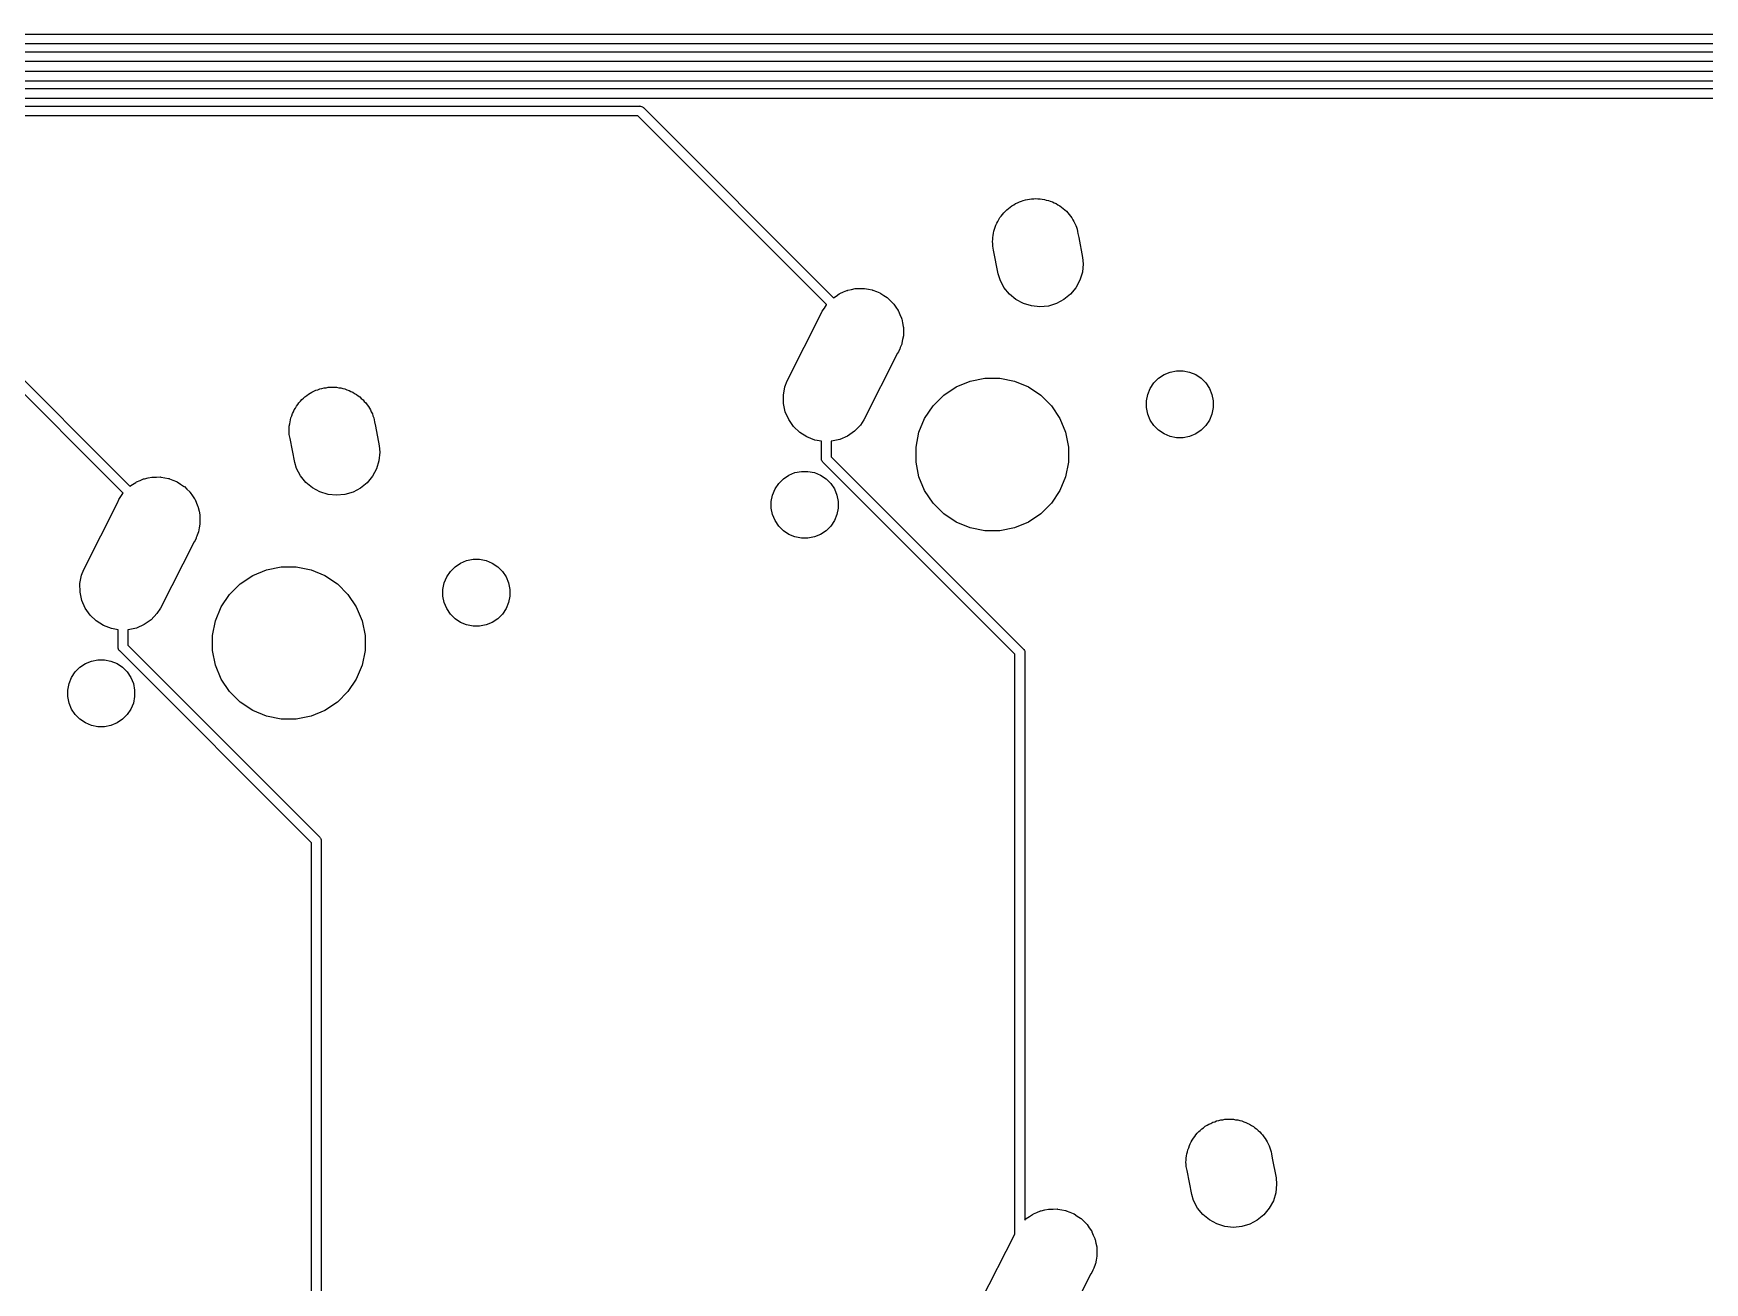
# Model space of a CAD drawing. Extents: x -26.1 to -7.5, y -7.6 to -2.2.
# Drawn here: x -12.847 to -11.126, y -3.477 to -2.191 of the extents above; entities that cross this region are included whole.
import ezdxf

# ---------------------------------------------------------------- set-up
doc = ezdxf.new("R2010")
doc.units = 0
doc.header["$MEASUREMENT"] = 0
doc.layers.add('BLACK', color=7, linetype='CONTINUOUS')

msp = doc.modelspace()

# ---------------------------------------------------------------- linework, layer by layer
at = {"layer": 'BLACK', "linetype": 'CONTINUOUS'}
for p, q in [((-21.1002, -2.191), (-8.00043, -2.192)), ((-8.00226, -2.202), (-21.0979, -2.201)), ((-20.8736, -2.20987), (-10.016, -2.20987)), ((-10.0178, -2.21987), (-20.8718, -2.21987)), ((-20.8088, -2.23), (-10.3214, -2.23)), ((-10.3233, -2.24), (-20.8069, -2.24)), ((-20.7338, -2.24787), (-10.9747, -2.24787)), ((-10.9781, -2.25787), (-20.7319, -2.25787)), ((-20.7264, -2.26575), (-12.2233, -2.26575)), ((-12.2233, -2.26575), (-12.223, -2.26572)), ((-12.223, -2.26572), (-12.2228, -2.26575)), ((-12.2228, -2.26575), (-12.2221, -2.26582)), ((-12.2221, -2.26582), (-12.2211, -2.26611)), ((-12.2211, -2.26611), (-12.2203, -2.26657)), ((-12.2203, -2.26657), (-12.2195, -2.2672)), ((-12.2195, -2.2672), (-12.2193, -2.26739)), ((-12.2193, -2.26739), (-12.0235, -2.46321)), ((-12.2251, -2.27575), (-20.7245, -2.27575)), ((-12.0306, -2.47026), (-12.2251, -2.27575)), ((-12.7551, -2.66437), (-13.1144, -2.305)), ((-13.1086, -2.29664), (-12.748, -2.65732)), ((-11.848, -2.37571), (-11.8465, -2.37397)), ((-11.8465, -2.37397), (-11.8449, -2.37263)), ((-11.8449, -2.37263), (-11.8434, -2.37114)), ((-11.8434, -2.37114), (-11.8415, -2.36988)), ((-11.8415, -2.36988), (-11.8398, -2.36845)), ((-11.8398, -2.36845), (-11.8379, -2.36747)), ((-11.8379, -2.36747), (-11.8361, -2.36629)), ((-11.8361, -2.36629), (-11.8341, -2.36543)), ((-11.8341, -2.36543), (-11.8321, -2.36437)), ((-11.8321, -2.36437), (-11.83, -2.36376)), ((-11.83, -2.36376), (-11.8281, -2.36295)), ((-11.8281, -2.36295), (-11.8259, -2.36251)), ((-11.8259, -2.36251), (-11.8237, -2.36186)), ((-11.8237, -2.36186), (-11.8216, -2.36166)), ((-11.8216, -2.36166), (-11.8195, -2.36125)), ((-11.8195, -2.36125), (-11.8173, -2.36125)), ((-11.8173, -2.36125), (-11.815, -2.36104)), ((-11.815, -2.36104), (-11.8129, -2.36125)), ((-11.8129, -2.36125), (-11.8108, -2.36125)), ((-11.8108, -2.36125), (-11.8086, -2.36169)), ((-11.8086, -2.36169), (-11.8063, -2.36192)), ((-11.8063, -2.36192), (-11.8043, -2.36254)), ((-11.8043, -2.36254), (-11.8022, -2.36295)), ((-11.8022, -2.36295), (-11.8002, -2.36382)), ((-11.8002, -2.36382), (-11.798, -2.36448)), ((-11.798, -2.36448), (-11.7961, -2.36548)), ((-11.7961, -2.36548), (-11.7942, -2.36629)), ((-11.7942, -2.36629), (-11.7923, -2.36755)), ((-11.7923, -2.36755), (-11.7903, -2.36862)), ((-11.7903, -2.36862), (-11.7887, -2.36997)), ((-11.7887, -2.36997), (-11.7869, -2.37114)), ((-11.7869, -2.37114), (-11.7853, -2.37274)), ((-11.7853, -2.37274), (-11.7836, -2.37418)), ((-11.7836, -2.37418), (-11.7823, -2.37582)), ((-11.8578, -2.39262), (-11.8569, -2.39053)), ((-11.8569, -2.39053), (-11.8562, -2.38837)), ((-11.8562, -2.38837), (-11.8552, -2.38651)), ((-11.8552, -2.38651), (-11.8544, -2.38456)), ((-11.8544, -2.38456), (-11.8532, -2.38268)), ((-11.8532, -2.38268), (-11.8521, -2.38069)), ((-11.8521, -2.38069), (-11.8507, -2.37906)), ((-11.8507, -2.37906), (-11.8496, -2.37731)), ((-11.8496, -2.37731), (-11.848, -2.37571)), ((-11.7823, -2.37582), (-11.7808, -2.37731)), ((-11.7808, -2.37731), (-11.7795, -2.37919)), ((-11.7795, -2.37919), (-11.7781, -2.38094)), ((-11.7781, -2.38094), (-11.7771, -2.38281)), ((-11.7771, -2.38281), (-11.7759, -2.38456)), ((-11.7759, -2.38456), (-11.775, -2.38665)), ((-11.775, -2.38665), (-11.774, -2.38865)), ((-11.774, -2.38865), (-11.7734, -2.39067)), ((-11.7734, -2.39067), (-11.7726, -2.39262)), ((-11.8597, -2.40539), (-11.8595, -2.40329)), ((-11.8595, -2.40764), (-11.8597, -2.40539)), ((-11.8595, -2.40118), (-11.859, -2.39896)), ((-11.8595, -2.40329), (-11.8595, -2.40118)), ((-11.8595, -2.40991), (-11.8595, -2.40764)), ((-11.859, -2.39896), (-11.8588, -2.39671)), ((-11.8588, -2.39671), (-11.8582, -2.39469)), ((-11.8582, -2.39469), (-11.8578, -2.39262)), ((-11.7726, -2.39262), (-11.7721, -2.39484)), ((-11.7721, -2.39484), (-11.7721, -2.39491)), ((-11.7721, -2.39491), (-11.7717, -2.39696)), ((-11.7717, -2.39696), (-11.7709, -2.40118)), ((-11.7709, -2.40118), (-11.7709, -2.40126)), ((-11.7709, -2.40126), (-11.7669, -2.42165)), ((-11.8586, -2.41412), (-11.8595, -2.40991)), ((-11.8538, -2.43864), (-11.8586, -2.41412)), ((-11.7669, -2.42165), (-11.7663, -2.42816)), ((-11.8519, -2.4449), (-11.8538, -2.43864)), ((-11.7672, -2.43684), (-11.7697, -2.44518)), ((-11.7663, -2.42816), (-11.7672, -2.43684)), ((-12.0208, -2.4614), (-12.0176, -2.45918)), ((-12.0176, -2.45918), (-12.0172, -2.45899)), ((-12.0172, -2.45899), (-12.0168, -2.45872)), ((-12.0168, -2.45872), (-12.0132, -2.45723)), ((-12.0132, -2.45723), (-12.0096, -2.45567)), ((-12.0096, -2.45567), (-12.0092, -2.45556)), ((-12.0092, -2.45556), (-12.0087, -2.45538)), ((-12.0087, -2.45538), (-12.0049, -2.45462)), ((-12.0049, -2.45462), (-12.0011, -2.45378)), ((-12.0011, -2.45378), (-12.0007, -2.45377)), ((-12.0007, -2.45377), (-12.0002, -2.45368)), ((-12.0002, -2.45368), (-11.9963, -2.45368)), ((-11.9963, -2.45368), (-11.9924, -2.4536)), ((-11.9924, -2.4536), (-11.9919, -2.45368)), ((-11.9919, -2.45368), (-11.9915, -2.45368)), ((-11.9915, -2.45368), (-11.9876, -2.45444)), ((-11.9876, -2.45444), (-11.9838, -2.45511)), ((-11.9838, -2.45511), (-11.9834, -2.45529)), ((-11.9834, -2.45529), (-11.9829, -2.45538)), ((-11.9829, -2.45538), (-11.9793, -2.45687)), ((-11.9793, -2.45687), (-11.9757, -2.45828)), ((-11.9757, -2.45828), (-11.9753, -2.45854)), ((-11.9753, -2.45854), (-11.9748, -2.45872)), ((-11.9748, -2.45872), (-11.9716, -2.46088)), ((-11.9716, -2.46088), (-11.9683, -2.46297)), ((-11.8479, -2.45261), (-11.8519, -2.4449)), ((-11.8424, -2.45937), (-11.8479, -2.45261)), ((-11.8356, -2.46493), (-11.8424, -2.45937)), ((-11.7794, -2.45958), (-11.7862, -2.4651)), ((-11.7739, -2.45286), (-11.7794, -2.45958)), ((-11.7697, -2.44518), (-11.7739, -2.45286)), ((-12.0361, -2.47945), (-12.0351, -2.47699)), ((-12.0351, -2.47699), (-12.0329, -2.47375)), ((-12.0329, -2.47375), (-12.0308, -2.47048)), ((-12.0308, -2.47048), (-12.0306, -2.47026)), ((-12.0235, -2.46321), (-12.0208, -2.4614)), ((-11.9683, -2.46297), (-11.968, -2.4633)), ((-11.968, -2.4633), (-11.9676, -2.46357)), ((-11.9676, -2.46357), (-11.9648, -2.46632)), ((-11.9648, -2.46632), (-11.962, -2.46901)), ((-11.962, -2.46901), (-11.9618, -2.4694)), ((-11.9618, -2.4694), (-11.9614, -2.46974)), ((-11.9614, -2.46974), (-11.9593, -2.47297)), ((-11.9593, -2.47297), (-11.957, -2.47616)), ((-11.957, -2.47616), (-11.9568, -2.47659)), ((-11.9568, -2.47659), (-11.9566, -2.47699)), ((-11.9566, -2.47699), (-11.9551, -2.48058)), ((-11.8279, -2.46907), (-11.8356, -2.46493)), ((-11.8196, -2.47163), (-11.8279, -2.46907)), ((-11.8109, -2.47251), (-11.8196, -2.47163)), ((-11.8022, -2.47169), (-11.8109, -2.47251)), ((-11.7939, -2.46918), (-11.8022, -2.47169)), ((-11.7862, -2.4651), (-11.7939, -2.46918)), ((-12.0712, -2.54874), (-12.0361, -2.47945)), ((-11.9551, -2.48058), (-11.9535, -2.48414)), ((-11.9535, -2.48414), (-11.9534, -2.48461)), ((-11.9534, -2.48461), (-11.9532, -2.48505)), ((-11.9532, -2.48505), (-11.9525, -2.48887)), ((-11.9525, -2.48887), (-11.9516, -2.49266)), ((-11.9516, -2.49266), (-11.9516, -2.49314)), ((-11.9516, -2.49314), (-11.9515, -2.49361)), ((-11.9515, -2.49361), (-11.9515, -2.4975)), ((-11.9532, -2.51089), (-11.9547, -2.51448)), ((-11.9531, -2.51042), (-11.9532, -2.51089)), ((-11.953, -2.50998), (-11.9531, -2.51042)), ((-11.9523, -2.50615), (-11.953, -2.50998)), ((-11.9515, -2.50233), (-11.9523, -2.50615)), ((-11.9515, -2.4975), (-11.9514, -2.50138)), ((-11.9514, -2.50138), (-11.9515, -2.50185)), ((-11.9515, -2.50185), (-11.9515, -2.50233)), ((-11.9575, -2.52037), (-11.9922, -2.58882)), ((-11.9566, -2.51895), (-11.9575, -2.52037)), ((-11.9556, -2.51649), (-11.9566, -2.51895)), ((-11.9553, -2.51607), (-11.9556, -2.51649)), ((-11.9547, -2.51448), (-11.9553, -2.51607)), ((-11.8829, -2.54913), (-11.8677, -2.54611)), ((-11.8677, -2.54611), (-11.8523, -2.54611)), ((-11.8523, -2.54611), (-11.8371, -2.54913)), ((-11.6936, -2.55089), (-11.6888, -2.54609)), ((-11.6888, -2.54609), (-11.6831, -2.54232)), ((-11.6831, -2.54232), (-11.6769, -2.53972)), ((-11.6769, -2.53972), (-11.6702, -2.5384)), ((-11.6702, -2.5384), (-11.6634, -2.5384)), ((-11.6634, -2.5384), (-11.6568, -2.53972)), ((-11.6568, -2.53972), (-11.6505, -2.54232)), ((-11.6505, -2.54232), (-11.6448, -2.54609)), ((-11.6448, -2.54609), (-11.64, -2.55089)), ((-12.5678, -2.56525), (-12.566, -2.564)), ((-12.566, -2.564), (-12.5642, -2.56257)), ((-12.5642, -2.56257), (-12.5623, -2.56158)), ((-12.5623, -2.56158), (-12.5606, -2.56041)), ((-12.5606, -2.56041), (-12.5585, -2.55954)), ((-12.5585, -2.55954), (-12.5565, -2.55848)), ((-12.5565, -2.55848), (-12.5545, -2.55788)), ((-12.5545, -2.55788), (-12.5525, -2.55707)), ((-12.5525, -2.55707), (-12.5503, -2.55663)), ((-12.5503, -2.55663), (-12.5481, -2.55598)), ((-12.5481, -2.55598), (-12.546, -2.55578)), ((-12.546, -2.55578), (-12.544, -2.55537)), ((-12.544, -2.55537), (-12.5417, -2.55537)), ((-12.5417, -2.55537), (-12.5395, -2.55515)), ((-12.5395, -2.55515), (-12.5374, -2.55537)), ((-12.5374, -2.55537), (-12.5352, -2.55537)), ((-12.5352, -2.55537), (-12.533, -2.55581)), ((-12.533, -2.55581), (-12.5308, -2.55604)), ((-12.5308, -2.55604), (-12.5288, -2.55666)), ((-12.5288, -2.55666), (-12.5267, -2.55707)), ((-12.5267, -2.55707), (-12.5246, -2.55793)), ((-12.5246, -2.55793), (-12.5224, -2.5586)), ((-12.5224, -2.5586), (-12.5206, -2.5596)), ((-12.5206, -2.5596), (-12.5186, -2.56041)), ((-12.5186, -2.56041), (-12.5167, -2.56166)), ((-12.5167, -2.56166), (-12.5148, -2.56274)), ((-12.5148, -2.56274), (-12.5131, -2.56408)), ((-12.5131, -2.56408), (-12.5114, -2.56525)), ((-12.0751, -2.56343), (-12.0736, -2.55483)), ((-12.075, -2.57215), (-12.0751, -2.56343)), ((-12.0736, -2.55483), (-12.0712, -2.54874)), ((-11.921, -2.57457), (-11.91, -2.56364)), ((-11.91, -2.56364), (-11.8972, -2.55504)), ((-11.8972, -2.55504), (-11.8829, -2.54913)), ((-11.8371, -2.54913), (-11.8228, -2.55504)), ((-11.8228, -2.55504), (-11.81, -2.56364)), ((-11.81, -2.56364), (-11.799, -2.57457)), ((-11.7013, -2.56945), (-11.6999, -2.5628)), ((-11.6999, -2.5628), (-11.6973, -2.55653)), ((-11.6973, -2.55653), (-11.6936, -2.55089)), ((-11.64, -2.55089), (-11.6363, -2.55653)), ((-11.6363, -2.55653), (-11.6337, -2.5628)), ((-11.6337, -2.5628), (-11.6324, -2.56945)), ((-12.5807, -2.58249), (-12.5797, -2.58063)), ((-12.5797, -2.58063), (-12.5789, -2.57868)), ((-12.5789, -2.57868), (-12.5776, -2.5768)), ((-12.5776, -2.5768), (-12.5765, -2.57481)), ((-12.5765, -2.57481), (-12.5752, -2.57318)), ((-12.5752, -2.57318), (-12.574, -2.57142)), ((-12.574, -2.57142), (-12.5724, -2.56982)), ((-12.5724, -2.56982), (-12.571, -2.56808)), ((-12.571, -2.56808), (-12.5693, -2.56675)), ((-12.5693, -2.56675), (-12.5678, -2.56525)), ((-12.5114, -2.56525), (-12.5098, -2.56685)), ((-12.5098, -2.56685), (-12.508, -2.56829)), ((-12.508, -2.56829), (-12.5067, -2.56993)), ((-12.5067, -2.56993), (-12.5052, -2.57142)), ((-12.5052, -2.57142), (-12.5039, -2.5733)), ((-12.5039, -2.5733), (-12.5025, -2.57506)), ((-12.5025, -2.57506), (-12.5015, -2.57692)), ((-12.5015, -2.57692), (-12.5004, -2.57868)), ((-12.5004, -2.57868), (-12.4995, -2.58077)), ((-12.4995, -2.58077), (-12.4984, -2.58277)), ((-12.0731, -2.58067), (-12.075, -2.57215)), ((-12.0696, -2.58865), (-12.0731, -2.58067)), ((-11.9296, -2.58743), (-11.921, -2.57457)), ((-11.799, -2.57457), (-11.7904, -2.58743)), ((-11.7013, -2.57624), (-11.7013, -2.56945)), ((-11.6999, -2.58289), (-11.7013, -2.57624)), ((-11.6324, -2.57624), (-11.6337, -2.58289)), ((-11.6324, -2.56945), (-11.6324, -2.57624)), ((-12.5841, -2.59951), (-12.5839, -2.59741)), ((-12.5839, -2.59529), (-12.5835, -2.59308)), ((-12.5839, -2.59741), (-12.5839, -2.59529)), ((-12.5835, -2.59308), (-12.5832, -2.59083)), ((-12.5832, -2.59083), (-12.5826, -2.58881)), ((-12.5826, -2.58881), (-12.5822, -2.58674)), ((-12.5822, -2.58674), (-12.5813, -2.58465)), ((-12.5813, -2.58465), (-12.5807, -2.58249)), ((-12.4984, -2.58277), (-12.4978, -2.58479)), ((-12.4978, -2.58479), (-12.497, -2.58674)), ((-12.497, -2.58674), (-12.4966, -2.58896)), ((-12.4966, -2.58896), (-12.4966, -2.58903)), ((-12.4966, -2.58903), (-12.4962, -2.59108)), ((-12.4962, -2.59108), (-12.4953, -2.59529)), ((-12.4953, -2.59529), (-12.4953, -2.59537)), ((-12.4953, -2.59537), (-12.4913, -2.61576)), ((-12.0646, -2.5958), (-12.0696, -2.58865)), ((-12.0583, -2.60184), (-12.0646, -2.5958)), ((-11.9958, -2.59433), (-12.0018, -2.60063)), ((-11.9922, -2.58882), (-11.9958, -2.59433)), ((-11.9355, -2.60171), (-11.9296, -2.58743)), ((-11.7904, -2.58743), (-11.7845, -2.60171)), ((-11.6973, -2.58916), (-11.6999, -2.58289)), ((-11.6936, -2.59481), (-11.6973, -2.58916)), ((-11.6888, -2.5996), (-11.6936, -2.59481)), ((-11.64, -2.59481), (-11.6448, -2.5996)), ((-11.6363, -2.58916), (-11.64, -2.59481)), ((-11.6337, -2.58289), (-11.6363, -2.58916)), ((-12.5839, -2.60176), (-12.5841, -2.59951)), ((-12.5839, -2.60402), (-12.5839, -2.60176)), ((-12.5831, -2.60823), (-12.5839, -2.60402)), ((-12.5783, -2.63275), (-12.5831, -2.60823)), ((-12.4913, -2.61576), (-12.4907, -2.62227)), ((-12.0509, -2.60653), (-12.0583, -2.60184)), ((-12.0428, -2.6097), (-12.0509, -2.60653)), ((-12.0358, -2.61093), (-12.0428, -2.6097)), ((-12.0358, -2.62881), (-12.0358, -2.61093)), ((-12.0255, -2.61103), (-12.0258, -2.61103)), ((-12.0258, -2.61103), (-12.0258, -2.62698)), ((-12.0169, -2.60914), (-12.0255, -2.61103)), ((-12.0089, -2.60563), (-12.0169, -2.60914)), ((-12.0018, -2.60063), (-12.0089, -2.60563)), ((-11.9385, -2.61688), (-11.9355, -2.60171)), ((-11.7845, -2.60171), (-11.7815, -2.61688)), ((-11.6831, -2.60337), (-11.6888, -2.5996)), ((-11.6769, -2.60597), (-11.6831, -2.60337)), ((-11.6702, -2.6073), (-11.6769, -2.60597)), ((-11.6634, -2.6073), (-11.6702, -2.6073)), ((-11.6568, -2.60597), (-11.6634, -2.6073)), ((-11.6505, -2.60337), (-11.6568, -2.60597)), ((-11.6448, -2.5996), (-11.6505, -2.60337)), ((-12.5764, -2.63901), (-12.5783, -2.63275)), ((-12.4916, -2.63095), (-12.4942, -2.63929)), ((-12.4907, -2.62227), (-12.4916, -2.63095)), ((-12.0358, -2.62905), (-12.0358, -2.62881)), ((-12.0357, -2.63003), (-12.0358, -2.62905)), ((-12.0354, -2.63097), (-12.0357, -2.63003)), ((-12.0349, -2.63184), (-12.0354, -2.63097)), ((-12.0343, -2.6326), (-12.0349, -2.63184)), ((-12.0349, -2.63184), (-12.0349, -2.63184)), ((-12.0341, -2.63276), (-12.0343, -2.6326)), ((-11.8366, -2.83032), (-12.0341, -2.63276)), ((-12.0258, -2.62698), (-11.8282, -2.82454)), ((-11.9385, -2.63234), (-11.9385, -2.61688)), ((-11.9355, -2.64751), (-11.9385, -2.63234)), ((-11.7815, -2.63234), (-11.7845, -2.64751)), ((-11.7815, -2.61688), (-11.7815, -2.63234)), ((-12.7376, -2.65134), (-12.7341, -2.64978)), ((-12.7341, -2.64978), (-12.7336, -2.64968)), ((-12.7336, -2.64968), (-12.7332, -2.64949)), ((-12.7332, -2.64949), (-12.7294, -2.64874)), ((-12.7294, -2.64874), (-12.7256, -2.6479)), ((-12.7256, -2.6479), (-12.7251, -2.64789)), ((-12.7251, -2.64789), (-12.7246, -2.64779)), ((-12.7246, -2.64779), (-12.7207, -2.64779)), ((-12.7207, -2.64779), (-12.7169, -2.64771)), ((-12.7169, -2.64771), (-12.7164, -2.64779)), ((-12.7164, -2.64779), (-12.7159, -2.64779)), ((-12.7159, -2.64779), (-12.7121, -2.64855)), ((-12.7121, -2.64855), (-12.7083, -2.64923)), ((-12.7083, -2.64923), (-12.7078, -2.6494)), ((-12.7078, -2.6494), (-12.7073, -2.64949)), ((-12.7073, -2.64949), (-12.7038, -2.65098)), ((-12.5723, -2.64672), (-12.5764, -2.63901)), ((-12.5668, -2.65348), (-12.5723, -2.64672)), ((-12.4983, -2.64697), (-12.5039, -2.6537)), ((-12.4942, -2.63929), (-12.4983, -2.64697)), ((-12.0799, -2.65441), (-12.0751, -2.64962)), ((-12.0751, -2.64962), (-12.0695, -2.64585)), ((-12.0695, -2.64585), (-12.0632, -2.64325)), ((-12.0632, -2.64325), (-12.0566, -2.64193)), ((-12.0566, -2.64193), (-12.0498, -2.64193)), ((-12.0498, -2.64193), (-12.0431, -2.64325)), ((-12.0431, -2.64325), (-12.0369, -2.64585)), ((-12.0369, -2.64585), (-12.0312, -2.64962)), ((-12.0312, -2.64962), (-12.0264, -2.65441)), ((-11.9296, -2.66179), (-11.9355, -2.64751)), ((-11.7845, -2.64751), (-11.7904, -2.66179)), ((-12.7574, -2.66787), (-12.7553, -2.66459)), ((-12.7553, -2.66459), (-12.7551, -2.66437)), ((-12.748, -2.65732), (-12.7453, -2.65552)), ((-12.7453, -2.65552), (-12.7421, -2.65329)), ((-12.7421, -2.65329), (-12.7416, -2.6531)), ((-12.7416, -2.6531), (-12.7412, -2.65283)), ((-12.7412, -2.65283), (-12.7376, -2.65134)), ((-12.7038, -2.65098), (-12.7001, -2.65239)), ((-12.7001, -2.65239), (-12.6997, -2.65265)), ((-12.6997, -2.65265), (-12.6993, -2.65283)), ((-12.6993, -2.65283), (-12.6961, -2.655)), ((-12.6961, -2.655), (-12.6928, -2.65709)), ((-12.6928, -2.65709), (-12.6924, -2.65742)), ((-12.6924, -2.65742), (-12.692, -2.65768)), ((-12.692, -2.65768), (-12.6893, -2.66043)), ((-12.6893, -2.66043), (-12.6865, -2.66312)), ((-12.6865, -2.66312), (-12.6862, -2.66351)), ((-12.6862, -2.66351), (-12.6859, -2.66385)), ((-12.6859, -2.66385), (-12.6837, -2.66708)), ((-12.6837, -2.66708), (-12.6815, -2.67027)), ((-12.5601, -2.65904), (-12.5668, -2.65348)), ((-12.5524, -2.66318), (-12.5601, -2.65904)), ((-12.544, -2.66574), (-12.5524, -2.66318)), ((-12.5354, -2.66663), (-12.544, -2.66574)), ((-12.5267, -2.6658), (-12.5354, -2.66663)), ((-12.5183, -2.6633), (-12.5267, -2.6658)), ((-12.5106, -2.65921), (-12.5183, -2.6633)), ((-12.5039, -2.6537), (-12.5106, -2.65921)), ((-12.0876, -2.67298), (-12.0863, -2.66633)), ((-12.0863, -2.66633), (-12.0837, -2.66006)), ((-12.0837, -2.66006), (-12.0799, -2.65441)), ((-12.0264, -2.65441), (-12.0226, -2.66006)), ((-12.0226, -2.66006), (-12.0201, -2.66633)), ((-12.0201, -2.66633), (-12.0187, -2.67298)), ((-11.921, -2.67465), (-11.9296, -2.66179)), ((-11.7904, -2.66179), (-11.799, -2.67465)), ((-12.7957, -2.74286), (-12.7605, -2.67356)), ((-12.7605, -2.67356), (-12.7595, -2.6711)), ((-12.7595, -2.6711), (-12.7574, -2.66787)), ((-12.6815, -2.67027), (-12.6813, -2.67071)), ((-12.6813, -2.67071), (-12.681, -2.6711)), ((-12.681, -2.6711), (-12.6795, -2.6747)), ((-12.6795, -2.6747), (-12.678, -2.67826)), ((-12.678, -2.67826), (-12.6779, -2.67872)), ((-12.6779, -2.67872), (-12.6777, -2.67916)), ((-12.6777, -2.67916), (-12.6769, -2.68298)), ((-12.6769, -2.68298), (-12.6761, -2.68678)), ((-12.0876, -2.67977), (-12.0876, -2.67298)), ((-12.0863, -2.68642), (-12.0876, -2.67977)), ((-12.0187, -2.67977), (-12.0201, -2.68642)), ((-12.0187, -2.67298), (-12.0187, -2.67977)), ((-11.91, -2.68558), (-11.921, -2.67465)), ((-11.799, -2.67465), (-11.81, -2.68558)), ((-12.6767, -2.70026), (-12.6774, -2.70409)), ((-12.676, -2.69645), (-12.6767, -2.70026)), ((-12.6761, -2.68678), (-12.6761, -2.68725)), ((-12.6761, -2.68725), (-12.676, -2.68772)), ((-12.676, -2.68772), (-12.676, -2.69161)), ((-12.676, -2.69161), (-12.6759, -2.6955)), ((-12.6759, -2.6955), (-12.676, -2.69597)), ((-12.676, -2.69597), (-12.676, -2.69645)), ((-12.0837, -2.69269), (-12.0863, -2.68642)), ((-12.0799, -2.69833), (-12.0837, -2.69269)), ((-12.0751, -2.70313), (-12.0799, -2.69833)), ((-12.0264, -2.69833), (-12.0312, -2.70313)), ((-12.0226, -2.69269), (-12.0264, -2.69833)), ((-12.0201, -2.68642), (-12.0226, -2.69269)), ((-11.8972, -2.69418), (-11.91, -2.68558)), ((-11.8829, -2.70009), (-11.8972, -2.69418)), ((-11.8677, -2.70311), (-11.8829, -2.70009)), ((-11.8371, -2.70009), (-11.8523, -2.70311)), ((-11.8228, -2.69418), (-11.8371, -2.70009)), ((-11.81, -2.68558), (-11.8228, -2.69418)), ((-12.682, -2.71449), (-12.7167, -2.78293)), ((-12.681, -2.71306), (-12.682, -2.71449)), ((-12.68, -2.71061), (-12.681, -2.71306)), ((-12.6798, -2.71018), (-12.68, -2.71061)), ((-12.6792, -2.70859), (-12.6798, -2.71018)), ((-12.6777, -2.705), (-12.6792, -2.70859)), ((-12.6776, -2.70454), (-12.6777, -2.705)), ((-12.6774, -2.70409), (-12.6776, -2.70454)), ((-12.0695, -2.7069), (-12.0751, -2.70313)), ((-12.0632, -2.7095), (-12.0695, -2.7069)), ((-12.0566, -2.71082), (-12.0632, -2.7095)), ((-12.0498, -2.71082), (-12.0566, -2.71082)), ((-12.0431, -2.7095), (-12.0498, -2.71082)), ((-12.0369, -2.7069), (-12.0431, -2.7095)), ((-12.0312, -2.70313), (-12.0369, -2.7069)), ((-11.8523, -2.70311), (-11.8677, -2.70311)), ((-12.4132, -2.7402), (-12.4076, -2.73643)), ((-12.4076, -2.73643), (-12.4013, -2.73384)), ((-12.4013, -2.73384), (-12.3946, -2.73251)), ((-12.3946, -2.73251), (-12.3879, -2.73251)), ((-12.3879, -2.73251), (-12.3812, -2.73384)), ((-12.3812, -2.73384), (-12.3749, -2.73643)), ((-12.3749, -2.73643), (-12.3693, -2.7402)), ((-12.7996, -2.75754), (-12.7981, -2.74895)), ((-12.7981, -2.74895), (-12.7957, -2.74286)), ((-12.6345, -2.75775), (-12.6216, -2.74916)), ((-12.6216, -2.74916), (-12.6073, -2.74324)), ((-12.6073, -2.74324), (-12.5922, -2.74022)), ((-12.5922, -2.74022), (-12.5767, -2.74022)), ((-12.5767, -2.74022), (-12.5615, -2.74324)), ((-12.5615, -2.74324), (-12.5473, -2.74916)), ((-12.5473, -2.74916), (-12.5344, -2.75775)), ((-12.4244, -2.75691), (-12.4218, -2.75064)), ((-12.4218, -2.75064), (-12.418, -2.745)), ((-12.418, -2.745), (-12.4132, -2.7402)), ((-12.3693, -2.7402), (-12.3645, -2.745)), ((-12.3645, -2.745), (-12.3607, -2.75064)), ((-12.3607, -2.75064), (-12.3581, -2.75691)), ((-12.7994, -2.76626), (-12.7996, -2.75754)), ((-12.7975, -2.77478), (-12.7994, -2.76626)), ((-12.654, -2.78154), (-12.6454, -2.76868)), ((-12.6454, -2.76868), (-12.6345, -2.75775)), ((-12.5344, -2.75775), (-12.5235, -2.76868)), ((-12.5235, -2.76868), (-12.5149, -2.78154)), ((-12.4257, -2.76357), (-12.4244, -2.75691)), ((-12.4257, -2.77035), (-12.4257, -2.76357)), ((-12.4244, -2.77701), (-12.4257, -2.77035)), ((-12.3581, -2.75691), (-12.3568, -2.76357)), ((-12.3568, -2.77035), (-12.3581, -2.77701)), ((-12.3568, -2.76357), (-12.3568, -2.77035)), ((-12.794, -2.78277), (-12.7975, -2.77478)), ((-12.789, -2.78992), (-12.794, -2.78277)), ((-12.7167, -2.78293), (-12.7202, -2.78845)), ((-12.6599, -2.79583), (-12.654, -2.78154)), ((-12.5149, -2.78154), (-12.509, -2.79583)), ((-12.4218, -2.78328), (-12.4244, -2.77701)), ((-12.418, -2.78892), (-12.4218, -2.78328)), ((-12.3607, -2.78328), (-12.3645, -2.78892)), ((-12.3581, -2.77701), (-12.3607, -2.78328)), ((-12.7827, -2.79595), (-12.789, -2.78992)), ((-12.7753, -2.80064), (-12.7827, -2.79595)), ((-12.7672, -2.80381), (-12.7753, -2.80064)), ((-12.7602, -2.80505), (-12.7672, -2.80381)), ((-12.7602, -2.82292), (-12.7602, -2.80505)), ((-12.7499, -2.80514), (-12.7502, -2.80515)), ((-12.7502, -2.80515), (-12.7502, -2.82109)), ((-12.7414, -2.80326), (-12.7499, -2.80514)), ((-12.7334, -2.79975), (-12.7414, -2.80326)), ((-12.7262, -2.79475), (-12.7334, -2.79975)), ((-12.7202, -2.78845), (-12.7262, -2.79475)), ((-12.6629, -2.81099), (-12.6599, -2.79583)), ((-12.509, -2.79583), (-12.5059, -2.81099)), ((-12.4132, -2.79372), (-12.418, -2.78892)), ((-12.4076, -2.79749), (-12.4132, -2.79372)), ((-12.4013, -2.80009), (-12.4076, -2.79749)), ((-12.3946, -2.80141), (-12.4013, -2.80009)), ((-12.3879, -2.80141), (-12.3946, -2.80141)), ((-12.3812, -2.80009), (-12.3879, -2.80141)), ((-12.3749, -2.79749), (-12.3812, -2.80009)), ((-12.3693, -2.79372), (-12.3749, -2.79749)), ((-12.3645, -2.78892), (-12.3693, -2.79372)), ((-12.7502, -2.82109), (-12.5526, -3.01865)), ((-12.6629, -2.82646), (-12.6629, -2.81099)), ((-12.5059, -2.81099), (-12.5059, -2.82646)), ((-12.7939, -2.83996), (-12.7877, -2.83736)), ((-12.7877, -2.83736), (-12.781, -2.83604)), ((-12.781, -2.83604), (-12.7742, -2.83604)), ((-12.7742, -2.83604), (-12.7676, -2.83736)), ((-12.7676, -2.83736), (-12.7613, -2.83996)), ((-12.7602, -2.82317), (-12.7602, -2.82292)), ((-12.7601, -2.82415), (-12.7602, -2.82317)), ((-12.7598, -2.82509), (-12.7601, -2.82415)), ((-12.7594, -2.82596), (-12.7598, -2.82509)), ((-12.7588, -2.82672), (-12.7594, -2.82596)), ((-12.7594, -2.82596), (-12.7594, -2.82596)), ((-12.7586, -2.82687), (-12.7588, -2.82672)), ((-12.561, -3.02444), (-12.7586, -2.82687)), ((-12.6599, -2.84162), (-12.6629, -2.82646)), ((-12.5059, -2.82646), (-12.509, -2.84162)), ((-11.8366, -3.42656), (-11.8366, -2.83032)), ((-11.8282, -2.82454), (-11.828, -2.8247)), ((-11.828, -2.8247), (-11.8277, -2.82509)), ((-11.8277, -2.82509), (-11.8274, -2.82546)), ((-11.8274, -2.82546), (-11.8269, -2.82633)), ((-11.8269, -2.82633), (-11.8266, -2.82727)), ((-11.8266, -2.82727), (-11.8265, -2.82825)), ((-11.8265, -2.82825), (-11.8266, -2.8285)), ((-11.8266, -2.8285), (-11.8266, -3.4131)), ((-12.8107, -2.86044), (-12.8081, -2.85417)), ((-12.8081, -2.85417), (-12.8044, -2.84853)), ((-12.8044, -2.84853), (-12.7996, -2.84373)), ((-12.7996, -2.84373), (-12.7939, -2.83996)), ((-12.7613, -2.83996), (-12.7557, -2.84373)), ((-12.7557, -2.84373), (-12.7509, -2.84853)), ((-12.7509, -2.84853), (-12.7471, -2.85417)), ((-12.7471, -2.85417), (-12.7445, -2.86044)), ((-12.654, -2.85591), (-12.6599, -2.84162)), ((-12.6454, -2.86877), (-12.654, -2.85591)), ((-12.5149, -2.85591), (-12.5235, -2.86877)), ((-12.509, -2.84162), (-12.5149, -2.85591)), ((-12.8121, -2.8671), (-12.8107, -2.86044)), ((-12.8121, -2.87388), (-12.8121, -2.8671)), ((-12.8107, -2.88054), (-12.8121, -2.87388)), ((-12.7445, -2.86044), (-12.7432, -2.8671)), ((-12.7432, -2.87388), (-12.7445, -2.88054)), ((-12.7432, -2.8671), (-12.7432, -2.87388)), ((-12.6345, -2.8797), (-12.6454, -2.86877)), ((-12.5235, -2.86877), (-12.5344, -2.8797)), ((-12.8081, -2.88681), (-12.8107, -2.88054)), ((-12.8044, -2.89245), (-12.8081, -2.88681)), ((-12.7471, -2.88681), (-12.7509, -2.89245)), ((-12.7445, -2.88054), (-12.7471, -2.88681)), ((-12.6216, -2.88829), (-12.6345, -2.8797)), ((-12.6073, -2.89421), (-12.6216, -2.88829)), ((-12.5473, -2.88829), (-12.5615, -2.89421)), ((-12.5344, -2.8797), (-12.5473, -2.88829)), ((-12.7996, -2.89725), (-12.8044, -2.89245)), ((-12.7939, -2.90102), (-12.7996, -2.89725)), ((-12.7877, -2.90361), (-12.7939, -2.90102)), ((-12.781, -2.90494), (-12.7877, -2.90361)), ((-12.7742, -2.90494), (-12.781, -2.90494)), ((-12.7676, -2.90361), (-12.7742, -2.90494)), ((-12.7613, -2.90102), (-12.7676, -2.90361)), ((-12.7557, -2.89725), (-12.7613, -2.90102)), ((-12.7509, -2.89245), (-12.7557, -2.89725)), ((-12.5922, -2.89722), (-12.6073, -2.89421)), ((-12.5767, -2.89722), (-12.5922, -2.89722)), ((-12.5615, -2.89421), (-12.5767, -2.89722)), ((-12.561, -3.62068), (-12.561, -3.02444)), ((-12.5526, -3.01865), (-12.5525, -3.01881)), ((-12.5525, -3.01881), (-12.5521, -3.0192)), ((-12.5521, -3.0192), (-12.5518, -3.01957)), ((-12.5518, -3.01957), (-12.5514, -3.02044)), ((-12.5514, -3.02044), (-12.5511, -3.02138)), ((-12.5511, -3.02138), (-12.551, -3.02236)), ((-12.551, -3.02236), (-12.551, -3.02261)), ((-12.551, -3.02261), (-12.551, -3.60722)), ((-11.6473, -3.32187), (-11.6457, -3.32054)), ((-11.6457, -3.32054), (-11.6442, -3.31905)), ((-11.6442, -3.31905), (-11.6423, -3.31779)), ((-11.6423, -3.31779), (-11.6406, -3.31636)), ((-11.6406, -3.31636), (-11.6387, -3.31537)), ((-11.6387, -3.31537), (-11.6369, -3.3142)), ((-11.6369, -3.3142), (-11.6349, -3.31333)), ((-11.6349, -3.31333), (-11.6329, -3.31227)), ((-11.6329, -3.31227), (-11.6308, -3.31167)), ((-11.6308, -3.31167), (-11.6289, -3.31086)), ((-11.6289, -3.31086), (-11.6267, -3.31042)), ((-11.6267, -3.31042), (-11.6245, -3.30977)), ((-11.6245, -3.30977), (-11.6224, -3.30957)), ((-11.6224, -3.30957), (-11.6203, -3.30916)), ((-11.6203, -3.30916), (-11.6181, -3.30916)), ((-11.6181, -3.30916), (-11.6158, -3.30894)), ((-11.6158, -3.30894), (-11.6137, -3.30916)), ((-11.6137, -3.30916), (-11.6116, -3.30916)), ((-11.6116, -3.30916), (-11.6094, -3.3096)), ((-11.6094, -3.3096), (-11.6071, -3.30983)), ((-11.6071, -3.30983), (-11.6051, -3.31045)), ((-11.6051, -3.31045), (-11.603, -3.31086)), ((-11.603, -3.31086), (-11.601, -3.31173)), ((-11.601, -3.31173), (-11.5988, -3.31239)), ((-11.5988, -3.31239), (-11.5969, -3.31339)), ((-11.5969, -3.31339), (-11.595, -3.3142)), ((-11.595, -3.3142), (-11.5931, -3.31545)), ((-11.5931, -3.31545), (-11.5911, -3.31653)), ((-11.5911, -3.31653), (-11.5895, -3.31787)), ((-11.5895, -3.31787), (-11.5877, -3.31905)), ((-11.5877, -3.31905), (-11.5861, -3.32064)), ((-11.5861, -3.32064), (-11.5844, -3.32209)), ((-11.6586, -3.34053), (-11.6577, -3.33844)), ((-11.6577, -3.33844), (-11.657, -3.33628)), ((-11.657, -3.33628), (-11.656, -3.33442)), ((-11.656, -3.33442), (-11.6552, -3.33247)), ((-11.6552, -3.33247), (-11.654, -3.33059)), ((-11.654, -3.33059), (-11.6529, -3.3286)), ((-11.6529, -3.3286), (-11.6515, -3.32697)), ((-11.6515, -3.32697), (-11.6504, -3.32521)), ((-11.6504, -3.32521), (-11.6488, -3.32361)), ((-11.6488, -3.32361), (-11.6473, -3.32187)), ((-11.5844, -3.32209), (-11.5831, -3.32372)), ((-11.5831, -3.32372), (-11.5816, -3.32521)), ((-11.5816, -3.32521), (-11.5803, -3.3271)), ((-11.5803, -3.3271), (-11.5789, -3.32885)), ((-11.5789, -3.32885), (-11.5779, -3.33071)), ((-11.5779, -3.33071), (-11.5767, -3.33247)), ((-11.5767, -3.33247), (-11.5758, -3.33456)), ((-11.5758, -3.33456), (-11.5748, -3.33656)), ((-11.5748, -3.33656), (-11.5742, -3.33858)), ((-11.5742, -3.33858), (-11.5734, -3.34053)), ((-11.6605, -3.3533), (-11.6603, -3.3512)), ((-11.6603, -3.35555), (-11.6605, -3.3533)), ((-11.6603, -3.34909), (-11.6598, -3.34687)), ((-11.6603, -3.3512), (-11.6603, -3.34909)), ((-11.6603, -3.35781), (-11.6603, -3.35555)), ((-11.6598, -3.34687), (-11.6596, -3.34462)), ((-11.6596, -3.34462), (-11.659, -3.3426)), ((-11.659, -3.3426), (-11.6586, -3.34053)), ((-11.5734, -3.34053), (-11.5729, -3.34275)), ((-11.5729, -3.34275), (-11.5729, -3.34282)), ((-11.5729, -3.34282), (-11.5725, -3.34487)), ((-11.5725, -3.34487), (-11.5717, -3.34909)), ((-11.5717, -3.34909), (-11.5717, -3.34916)), ((-11.5717, -3.34916), (-11.5677, -3.36956)), ((-11.6594, -3.36202), (-11.6603, -3.35781)), ((-11.6546, -3.38654), (-11.6594, -3.36202)), ((-11.5677, -3.36956), (-11.5671, -3.37606)), ((-11.6528, -3.3928), (-11.6546, -3.38654)), ((-11.568, -3.38474), (-11.5705, -3.39308)), ((-11.5671, -3.37606), (-11.568, -3.38474)), ((-11.8216, -3.40931), (-11.8184, -3.40708)), ((-11.8184, -3.40708), (-11.818, -3.40689)), ((-11.818, -3.40689), (-11.8176, -3.40663)), ((-11.8176, -3.40663), (-11.814, -3.40514)), ((-11.814, -3.40514), (-11.8104, -3.40357)), ((-11.8104, -3.40357), (-11.81, -3.40347)), ((-11.81, -3.40347), (-11.8095, -3.40329)), ((-11.8095, -3.40329), (-11.8057, -3.40253)), ((-11.8057, -3.40253), (-11.8019, -3.40169)), ((-11.8019, -3.40169), (-11.8015, -3.40168)), ((-11.8015, -3.40168), (-11.801, -3.40158)), ((-11.801, -3.40158), (-11.7971, -3.40158)), ((-11.7971, -3.40158), (-11.7932, -3.4015)), ((-11.7932, -3.4015), (-11.7927, -3.40158)), ((-11.7927, -3.40158), (-11.7923, -3.40158)), ((-11.7923, -3.40158), (-11.7884, -3.40234)), ((-11.7884, -3.40234), (-11.7846, -3.40302)), ((-11.7846, -3.40302), (-11.7842, -3.40319)), ((-11.7842, -3.40319), (-11.7837, -3.40329)), ((-11.7837, -3.40329), (-11.7801, -3.40478)), ((-11.7801, -3.40478), (-11.7765, -3.40619)), ((-11.7765, -3.40619), (-11.7761, -3.40644)), ((-11.7761, -3.40644), (-11.7756, -3.40663)), ((-11.7756, -3.40663), (-11.7724, -3.40879)), ((-11.6487, -3.40051), (-11.6528, -3.3928)), ((-11.6432, -3.40728), (-11.6487, -3.40051)), ((-11.6364, -3.41283), (-11.6432, -3.40728)), ((-11.5802, -3.40749), (-11.587, -3.413)), ((-11.5747, -3.40076), (-11.5802, -3.40749)), ((-11.5705, -3.39308), (-11.5747, -3.40076)), ((-11.8266, -3.4131), (-11.8256, -3.41208)), ((-11.8256, -3.41208), (-11.8252, -3.41181)), ((-11.8252, -3.41181), (-11.8249, -3.41147)), ((-11.8249, -3.41147), (-11.8216, -3.40931)), ((-11.7724, -3.40879), (-11.7691, -3.41088)), ((-11.7691, -3.41088), (-11.7688, -3.41121)), ((-11.7688, -3.41121), (-11.7684, -3.41147)), ((-11.7684, -3.41147), (-11.7656, -3.41422)), ((-11.7656, -3.41422), (-11.7628, -3.41691)), ((-11.7628, -3.41691), (-11.7626, -3.4173)), ((-11.7626, -3.4173), (-11.7622, -3.41764)), ((-11.7622, -3.41764), (-11.7601, -3.42088)), ((-11.7601, -3.42088), (-11.7578, -3.42406)), ((-11.7578, -3.42406), (-11.7576, -3.4245)), ((-11.7576, -3.4245), (-11.7574, -3.4249)), ((-11.6287, -3.41697), (-11.6364, -3.41283)), ((-11.6204, -3.41953), (-11.6287, -3.41697)), ((-11.6117, -3.42042), (-11.6204, -3.41953)), ((-11.603, -3.41959), (-11.6117, -3.42042)), ((-11.5947, -3.41709), (-11.603, -3.41959)), ((-11.587, -3.413), (-11.5947, -3.41709)), ((-11.872, -3.49665), (-11.8369, -3.42735)), ((-11.8369, -3.42735), (-11.8366, -3.42656)), ((-11.7574, -3.4249), (-11.7559, -3.42849)), ((-11.7559, -3.42849), (-11.7543, -3.43205)), ((-11.7543, -3.43205), (-11.7542, -3.43252)), ((-11.7542, -3.43252), (-11.754, -3.43296)), ((-11.754, -3.43296), (-11.7533, -3.43677)), ((-11.7533, -3.43677), (-11.7524, -3.44057)), ((-11.7524, -3.44057), (-11.7524, -3.44104)), ((-11.7524, -3.44104), (-11.7523, -3.44151)), ((-11.7523, -3.44151), (-11.7523, -3.4454)), ((-11.754, -3.45879), (-11.7555, -3.46239)), ((-11.7539, -3.45833), (-11.754, -3.45879)), ((-11.7538, -3.45788), (-11.7539, -3.45833)), ((-11.7531, -3.45405), (-11.7538, -3.45788)), ((-11.7523, -3.45024), (-11.7531, -3.45405)), ((-11.7523, -3.4454), (-11.7522, -3.44929)), ((-11.7522, -3.44929), (-11.7523, -3.44976)), ((-11.7523, -3.44976), (-11.7523, -3.45024)), ((-11.7583, -3.46828), (-11.793, -3.53673)), ((-11.7574, -3.46686), (-11.7583, -3.46828)), ((-11.7564, -3.4644), (-11.7574, -3.46686)), ((-11.7561, -3.46397), (-11.7564, -3.4644)), ((-11.7555, -3.46239), (-11.7561, -3.46397))]:
    msp.add_line(p, q, dxfattribs=at)

doc.saveas('drawing.dxf')
